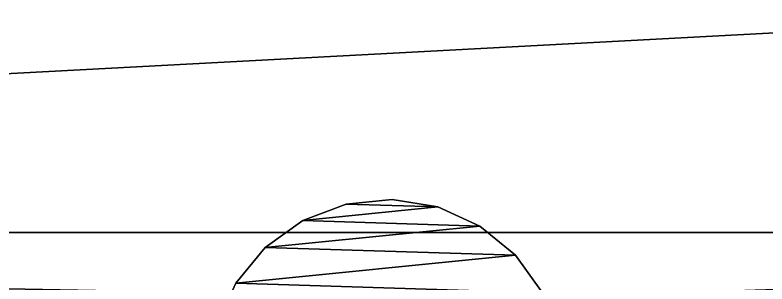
# Model space of a CAD drawing. Extents: x 0 to 36814, y -3929 to 172.
# Drawn here: x 36783.11 to 36790.96, y -3654.2 to -3651.38 of the extents above; entities that cross this region are included whole.
import ezdxf

# ---------------------------------------------------------------- set-up
doc = ezdxf.new("R2010")
doc.units = 0
doc.header["$LTSCALE"] = 25.4
doc.layers.get('0').update_dxf_attribs({"color": 13, "linetype": 'CONTINUOUS'})

# ---------------------------------------------------------------- blocks, each defined once
blk = doc.blocks.new('_____39')
at = {"color": 0}
for p, q in [((2, 5, 12.7913), (-1, 5, 12.7913)), ((-1, 5, 12.7913), (-1, 4, 12.7913)), ((-1, 5, 1.7913), (1, 5, 1.7913)), ((-1, 5, 1.7913), (-1, 5, 12.7913)), ((2, 5, 12.7913), (-1, 5, 12.7913)), ((-1, 4, 1.7913), (-1, 5, 1.7913)), ((-1, 5, 1.7913), (-1, 5, 12.7913)), ((-1, 5, 12.7913), (-1, 4, 12.7913)), ((-1, 5, 1.7913), (1, 5, 1.7913)), ((-1, 4, 1.7913), (-1, 5, 1.7913)), ((1, 5, 1.7913), (2, 5, 1.7913)), ((1, 5, 1.7913), (2, 5, 1.7913)), ((1, 4, 1.7913), (1, 5, 1.7913)), ((1, 4, 1.7913), (1, 5, 1.7913)), ((1, 5, 1.7913), (1.0781, 5, 1.3146)), ((1, 5, 1.7913), (2, 5, 1.7913)), ((1, 4, 1.7913), (1, 5, 1.7913)), ((1, 5, 1.7913), (1.0781, 5, 1.3146)), ((1.0781, 5, 1.3146), (1.277, 5, 0.8743)), ((1.0781, 0, 1.3146), (1.0781, 5, 1.3146)), ((1.0781, 5, 1.3146), (1.277, 5, 0.8743)), ((1.0781, 0, 1.3146), (1.0781, 5, 1.3146)), ((1.5831, 5, 0.5005), (1.277, 5, 0.8743)), ((1.277, 0, 0.8743), (1.277, 5, 0.8743)), ((1.277, 0, 0.8743), (1.277, 5, 0.8743)), ((1.5831, 5, 0.5005), (1.277, 5, 0.8743)), ((1.5831, 5, 0.5005), (1.9754, 5, 0.2186)), ((1.5831, 0, 0.5005), (1.5831, 5, 0.5005)), ((1.5831, 5, 0.5005), (1.9754, 5, 0.2186)), ((1.5831, 0, 0.5005), (1.5831, 5, 0.5005)), ((1.9754, 5, 0.2186), (2.4274, 5, 0.0479)), ((1.9754, 0, 0.2186), (1.9754, 5, 0.2186)), ((1.9754, 0, 0.2186), (1.9754, 5, 0.2186)), ((1.9754, 5, 0.2186), (2.4274, 5, 0.0479)), ((2, 5, 12.7913), (2, 4, 12.7913)), ((2, 5, 1.7913), (2, 5, 12.7913)), ((2, 5, 1.7913), (2, 5, 12.7913)), ((2, 5, 1.7913), (2, 2, 1.7913)), ((2, 5, 12.7913), (2, 4, 12.7913)), ((2, 5, 1.7913), (2, 2, 1.7913)), ((2, 5, 1.7913), (3.6995, 5, 1.7913)), ((2, 5, 1.7913), (3.6995, 5, 1.7913)), ((2, 5, 1.7913), (2, 2, 1.7913)), ((2.4274, 5, 0.0479), (2.9081, 5)), ((2.4274, 0, 0.0479), (2.4274, 5, 0.0479)), ((2.4274, 5, 0.0479), (2.9081, 5)), ((2.4274, 0, 0.0479), (2.4274, 5, 0.0479)), ((2.9081, 5), (3.3849, 5, 0.0781)), ((2.9081, 0), (2.9081, 5)), ((2.9081, 0), (2.9081, 5)), ((2.9081, 5), (3.3849, 5, 0.0781)), ((3.3849, 5, 0.0781), (3.8252, 5, 0.277)), ((3.3849, 0, 0.0781), (3.3849, 5, 0.0781)), ((3.3849, 5, 0.0781), (3.8252, 5, 0.277)), ((3.3849, 0, 0.0781), (3.3849, 5, 0.0781)), ((3.6995, 5, 1.7913), (4.6995, 5, 1.7913)), ((3.724, 5, 3.4808), (3.6995, 5, 11.7913)), ((3.6995, 5, 11.7913), (3.6995, 5, 12.7913)), ((6.6995, 5, 12.7913), (3.6995, 5, 12.7913)), ((3.6995, 5, 1.7913), (3.724, 5, 3.4808)), ((3.6995, 2, 1.7913), (3.6995, 5, 1.7913)), ((4.4225, 5, 2.8252), (3.6995, 5, 1.7913)), ((3.6995, 5, 1.7913), (4.6995, 5, 1.7913)), ((4.4225, 5, 2.8252), (3.6995, 5, 1.7913)), ((3.6995, 5, 1.7913), (3.724, 5, 3.4808)), ((3.724, 5, 3.4808), (3.6995, 5, 11.7913)), ((3.6995, 5, 11.7913), (3.6995, 4, 11.7913)), ((3.6995, 2, 1.7913), (3.6995, 5, 1.7913)), ((3.6995, 5, 12.7913), (3.6995, 4, 12.7913)), ((6.6995, 5, 12.7913), (3.6995, 5, 12.7913)), ((3.6995, 5, 11.7913), (3.6995, 4, 11.7913)), ((3.6995, 5, 11.7913), (3.6995, 5, 12.7913)), ((3.6995, 5, 12.7913), (3.6995, 4, 12.7913)), ((4.1164, 5, 3.199), (3.724, 5, 3.4808)), ((3.724, 4, 3.4808), (3.724, 5, 3.4808)), ((3.724, 4, 3.4808), (3.724, 5, 3.4808)), ((4.1164, 5, 3.199), (3.724, 5, 3.4808)), ((4.1164, 5, 3.199), (3.724, 5, 3.4808)), ((3.724, 4, 3.4808), (3.724, 5, 3.4808)), ((3.8252, 5, 0.277), (4.199, 5, 0.5831)), ((3.8252, 0, 0.277), (3.8252, 5, 0.277)), ((3.8252, 5, 0.277), (4.199, 5, 0.5831)), ((3.8252, 0, 0.277), (3.8252, 5, 0.277)), ((4.4225, 5, 2.8252), (4.1164, 5, 3.199)), ((4.1164, 4, 3.199), (4.1164, 5, 3.199)), ((4.1164, 4, 3.199), (4.1164, 5, 3.199)), ((4.4225, 5, 2.8252), (4.1164, 5, 3.199)), ((4.4225, 5, 2.8252), (4.1164, 5, 3.199)), ((4.199, 5, 0.5831), (4.4808, 5, 0.9754)), ((4.199, 0, 0.5831), (4.199, 5, 0.5831)), ((4.199, 0, 0.5831), (4.199, 5, 0.5831)), ((4.199, 5, 0.5831), (4.4808, 5, 0.9754)), ((4.6213, 5, 2.3849), (4.4225, 5, 2.8252)), ((4.4225, 4, 2.8252), (4.4225, 5, 2.8252)), ((4.4225, 4, 2.8252), (4.4225, 5, 2.8252)), ((4.6213, 5, 2.3849), (4.4225, 5, 2.8252)), ((4.6213, 5, 2.3849), (4.4225, 5, 2.8252)), ((4.4808, 5, 0.9754), (4.6515, 5, 1.4274)), ((4.4808, 0, 0.9754), (4.4808, 5, 0.9754)), ((4.4808, 5, 0.9754), (4.6515, 5, 1.4274)), ((4.4808, 0, 0.9754), (4.4808, 5, 0.9754)), ((4.6995, 5, 1.9081), (4.6213, 5, 2.3849)), ((4.6213, 4, 2.3849), (4.6213, 5, 2.3849)), ((4.6995, 5, 1.9081), (4.6213, 5, 2.3849)), ((4.6213, 4, 2.3849), (4.6213, 5, 2.3849)), ((4.6995, 5, 1.9081), (4.6213, 5, 2.3849)), ((4.6515, 3, 1.4274), (4.6515, 5, 1.4274)), ((4.6515, 5, 1.4274), (4.6995, 5, 1.7913)), ((4.6515, 5, 1.4274), (4.6995, 5, 1.7913)), ((4.6515, 3, 1.4274), (4.6515, 5, 1.4274)), ((4.6995, 4, 1.7913), (4.6995, 5, 1.7913)), ((4.6995, 5, 1.7913), (6.6995, 5, 1.7913)), ((4.6995, 4, 1.7913), (4.6995, 5, 1.7913)), ((4.6995, 5, 1.7913), (6.6995, 5, 1.7913)), ((4.6995, 5, 1.7913), (4.6995, 5, 1.9081)), ((4.6995, 4, 1.9081), (4.6995, 5, 1.9081)), ((4.6995, 4, 1.9081), (4.6995, 5, 1.9081)), ((4.6995, 4, 1.7913), (4.6995, 5, 1.7913)), ((4.6995, 5, 1.7913), (4.6995, 5, 1.9081)), ((4.6995, 5, 1.7913), (4.6995, 5, 1.9081)), ((6.6995, 5, 1.7913), (6.6995, 4, 1.7913)), ((6.6995, 5, 1.7913), (6.6995, 4, 1.7913)), ((6.6995, 5, 12.7913), (6.6995, 4, 12.7913)), ((6.6995, 5, 1.7913), (6.6995, 5, 12.7913)), ((6.6995, 5, 1.7913), (6.6995, 5, 12.7913)), ((6.6995, 5, 12.7913), (6.6995, 4, 12.7913)), ((2, 4, 12.7913), (-1, 4, 12.7913)), ((-1, 4, 1.7913), (-1, 4, 12.7913)), ((1, 4, 1.7913), (-1, 4, 1.7913)), ((1, 4, 1.7913), (-1, 4, 1.7913)), ((-1, 4, 1.7913), (-1, 4, 12.7913)), ((2, 4, 12.7913), (-1, 4, 12.7913)), ((1, 2, 1.7913), (1, 4, 1.7913)), ((1.0479, 4, 2.2721), (1, 4, 1.7913)), ((1, 2, 1.7913), (1, 4, 1.7913)), ((1.0479, 4, 2.2721), (1, 4, 1.7913)), ((1, 2, 1.7913), (1, 4, 1.7913)), ((1.2186, 4, 2.724), (1.0479, 4, 2.2721)), ((1.0479, 2, 2.2721), (1.0479, 4, 2.2721)), ((1.2186, 4, 2.724), (1.0479, 4, 2.2721)), ((1.0479, 2, 2.2721), (1.0479, 4, 2.2721)), ((1.5005, 4, 3.1164), (1.2186, 4, 2.724)), ((1.2186, 2, 2.724), (1.2186, 4, 2.724)), ((1.5005, 4, 3.1164), (1.2186, 4, 2.724)), ((1.2186, 2, 2.724), (1.2186, 4, 2.724)), ((1.8743, 4, 3.4225), (1.5005, 4, 3.1164)), ((1.5005, 2, 3.1164), (1.5005, 4, 3.1164)), ((1.8743, 4, 3.4225), (1.5005, 4, 3.1164)), ((1.5005, 2, 3.1164), (1.5005, 4, 3.1164)), ((2, 4, 3.4792), (1.8743, 4, 3.4225)), ((1.8743, 2, 3.4225), (1.8743, 4, 3.4225)), ((2, 4, 3.4792), (1.8743, 4, 3.4225)), ((1.8743, 2, 3.4225), (1.8743, 4, 3.4225)), ((2, 2, 3.4792), (2, 4, 3.4792)), ((2, 4, 3.4792), (2, 4, 12.7913)), ((2, 4, 3.4792), (2, 4, 12.7913)), ((2, 2, 3.4792), (2, 4, 3.4792)), ((3.6995, 4, 11.7913), (3.724, 4, 3.4808)), ((3.6995, 4, 11.7913), (3.6995, 4, 12.7913)), ((6.6995, 4, 12.7913), (3.6995, 4, 12.7913)), ((3.6995, 4, 11.7913), (3.724, 4, 3.4808)), ((6.6995, 4, 12.7913), (3.6995, 4, 12.7913)), ((3.6995, 4, 11.7913), (3.6995, 4, 12.7913)), ((4.1164, 4, 3.199), (3.724, 4, 3.4808)), ((3.724, 2, 3.4808), (3.724, 4, 3.4808)), ((3.724, 2, 3.4808), (3.724, 4, 3.4808)), ((4.1164, 4, 3.199), (3.724, 4, 3.4808)), ((4.1164, 4, 3.199), (3.724, 4, 3.4808)), ((4.4225, 4, 2.8252), (4.1164, 4, 3.199)), ((4.1164, 2, 3.199), (4.1164, 4, 3.199)), ((4.1164, 2, 3.199), (4.1164, 4, 3.199)), ((4.4225, 4, 2.8252), (4.1164, 4, 3.199)), ((4.4225, 4, 2.8252), (4.1164, 4, 3.199)), ((4.4225, 2, 2.8252), (4.4225, 4, 2.8252)), ((4.6213, 4, 2.3849), (4.4225, 4, 2.8252)), ((4.6213, 4, 2.3849), (4.4225, 4, 2.8252)), ((4.4225, 2, 2.8252), (4.4225, 4, 2.8252)), ((4.6213, 4, 2.3849), (4.4225, 4, 2.8252)), ((4.6995, 4, 1.9081), (4.6213, 4, 2.3849)), ((4.6213, 2, 2.3849), (4.6213, 4, 2.3849)), ((4.6995, 4, 1.9081), (4.6213, 4, 2.3849)), ((4.6213, 2, 2.3849), (4.6213, 4, 2.3849)), ((4.6995, 4, 1.9081), (4.6213, 4, 2.3849)), ((4.6995, 4, 1.7913), (6.6995, 4, 1.7913)), ((4.6995, 3, 1.7913), (4.6995, 4, 1.7913)), ((4.6995, 2, 1.9081), (4.6995, 4, 1.9081)), ((4.6995, 3, 1.7913), (4.6995, 4, 1.7913)), ((4.6995, 4, 1.7913), (4.6995, 4, 1.9081)), ((4.6995, 2, 1.9081), (4.6995, 4, 1.9081)), ((4.6995, 4, 1.7913), (6.6995, 4, 1.7913)), ((4.6995, 4, 1.7913), (4.6995, 4, 1.9081)), ((4.6995, 4, 1.7913), (4.6995, 4, 1.9081)), ((6.6995, 4, 1.7913), (6.6995, 4, 12.7913)), ((6.6995, 4, 1.7913), (6.6995, 4, 12.7913)), ((4.6515, 3, 1.4274), (4.6995, 3, 1.7913)), ((4.6515, 0, 1.4274), (4.6515, 3, 1.4274)), ((4.6515, 3, 1.4274), (4.6995, 3, 1.7913)), ((4.6515, 0, 1.4274), (4.6515, 3, 1.4274)), ((4.6995, 2, 1.7913), (4.6995, 3, 1.7913)), ((4.6995, 2, 1.7913), (4.6995, 3, 1.7913)), ((1, 2, 1.7913), (2, 2, 1.7913)), ((1.0479, 2, 2.2721), (1, 2, 1.7913)), ((1, 2, 1.7913), (2, 2, 1.7913)), ((1.0479, 2, 2.2721), (1, 2, 1.7913)), ((1.0479, 2, 2.2721), (1, 2, 1.7913)), ((1, 0, 1.7913), (1, 2, 1.7913)), ((1, 0, 1.7913), (1, 2, 1.7913)), ((1.2186, 2, 2.724), (1.0479, 2, 2.2721)), ((1.2186, 2, 2.724), (1.0479, 2, 2.2721)), ((1.0479, 0, 2.2721), (1.0479, 2, 2.2721)), ((1.2186, 2, 2.724), (1.0479, 2, 2.2721)), ((1.0479, 0, 2.2721), (1.0479, 2, 2.2721)), ((1.5005, 2, 3.1164), (1.2186, 2, 2.724)), ((1.5005, 2, 3.1164), (1.2186, 2, 2.724)), ((1.5005, 2, 3.1164), (1.2186, 2, 2.724)), ((1.2186, 0, 2.724), (1.2186, 2, 2.724)), ((1.2186, 0, 2.724), (1.2186, 2, 2.724)), ((1.8743, 2, 3.4225), (1.5005, 2, 3.1164)), ((1.8743, 2, 3.4225), (1.5005, 2, 3.1164)), ((1.5005, 0, 3.1164), (1.5005, 2, 3.1164)), ((1.8743, 2, 3.4225), (1.5005, 2, 3.1164)), ((1.5005, 0, 3.1164), (1.5005, 2, 3.1164)), ((2, 2, 3.4792), (1.8743, 2, 3.4225)), ((2, 2, 3.4792), (1.8743, 2, 3.4225)), ((2, 2, 3.4792), (1.8743, 2, 3.4225)), ((1.8743, 0, 3.4225), (1.8743, 2, 3.4225)), ((1.8743, 0, 3.4225), (1.8743, 2, 3.4225)), ((2, 2, 1.7913), (3.6995, 2, 1.7913)), ((2, 2, 1.7913), (2, 2, 3.4792)), ((2.3146, 2, 3.6213), (2, 2, 3.4792)), ((2, 2, 1.7913), (2, 2, 3.4792)), ((2, 2, 1.7913), (2, 2, 3.4792)), ((2.3146, 2, 3.6213), (2, 2, 3.4792)), ((2, 2, 1.7913), (3.6995, 2, 1.7913)), ((2.7913, 2, 3.6995), (2.3146, 2, 3.6213)), ((2.7913, 2, 3.6995), (2.3146, 2, 3.6213)), ((2.3146, 0, 3.6213), (2.3146, 2, 3.6213)), ((2.3146, 0, 3.6213), (2.3146, 2, 3.6213)), ((3.2721, 2, 3.6515), (2.7913, 2, 3.6995)), ((3.2721, 2, 3.6515), (2.7913, 2, 3.6995)), ((2.7913, 0, 3.6995), (2.7913, 2, 3.6995)), ((2.7913, 0, 3.6995), (2.7913, 2, 3.6995)), ((3.6995, 2, 3.4901), (3.2721, 2, 3.6515)), ((3.2721, 0, 3.6515), (3.2721, 2, 3.6515)), ((3.6995, 2, 3.4901), (3.2721, 2, 3.6515)), ((3.2721, 0, 3.6515), (3.2721, 2, 3.6515)), ((3.724, 2, 3.4808), (3.6995, 2, 3.4901)), ((3.724, 2, 3.4808), (3.6995, 2, 1.7913)), ((3.724, 2, 3.4808), (3.6995, 2, 1.7913)), ((3.724, 2, 3.4808), (3.6995, 2, 3.4901)), ((4.1164, 2, 3.199), (3.724, 2, 3.4808)), ((3.724, 0, 3.4808), (3.724, 2, 3.4808)), ((4.1164, 2, 3.199), (3.724, 2, 3.4808)), ((3.724, 0, 3.4808), (3.724, 2, 3.4808)), ((4.4225, 2, 2.8252), (4.1164, 2, 3.199)), ((4.1164, 0, 3.199), (4.1164, 2, 3.199)), ((4.4225, 2, 2.8252), (4.1164, 2, 3.199)), ((4.1164, 0, 3.199), (4.1164, 2, 3.199)), ((4.6213, 2, 2.3849), (4.4225, 2, 2.8252)), ((4.6213, 2, 2.3849), (4.4225, 2, 2.8252)), ((4.4225, 0, 2.8252), (4.4225, 2, 2.8252)), ((4.4225, 0, 2.8252), (4.4225, 2, 2.8252)), ((4.6995, 2, 1.9081), (4.6213, 2, 2.3849)), ((4.6995, 2, 1.9081), (4.6213, 2, 2.3849)), ((4.6213, 0, 2.3849), (4.6213, 2, 2.3849)), ((4.6213, 0, 2.3849), (4.6213, 2, 2.3849)), ((4.6995, 2, 1.7913), (4.6995, 2, 1.9081)), ((4.6995, 0, 1.9081), (4.6995, 2, 1.9081)), ((4.6995, 2, 1.7913), (4.6995, 2, 1.9081)), ((4.6995, 0, 1.9081), (4.6995, 2, 1.9081)), ((1.0479, 0, 2.2721), (1, 0, 1.7913)), ((1, 0, 1.7913), (1.0781, 0, 1.3146)), ((1.0479, 0, 2.2721), (1, 0, 1.7913)), ((1, 0, 1.7913), (1.0781, 0, 1.3146)), ((1.2186, 0, 2.724), (1.0479, 0, 2.2721)), ((1.2186, 0, 2.724), (1.0479, 0, 2.2721)), ((1.0781, 0, 1.3146), (1.277, 0, 0.8743)), ((1.0781, 0, 1.3146), (1.277, 0, 0.8743)), ((1.5005, 0, 3.1164), (1.2186, 0, 2.724)), ((1.5005, 0, 3.1164), (1.2186, 0, 2.724)), ((1.5831, 0, 0.5005), (1.277, 0, 0.8743)), ((1.5831, 0, 0.5005), (1.277, 0, 0.8743)), ((1.8743, 0, 3.4225), (1.5005, 0, 3.1164)), ((1.8743, 0, 3.4225), (1.5005, 0, 3.1164)), ((1.5831, 0, 0.5005), (1.9754, 0, 0.2186)), ((1.5831, 0, 0.5005), (1.9754, 0, 0.2186)), ((2.3146, 0, 3.6213), (1.8743, 0, 3.4225)), ((2.3146, 0, 3.6213), (1.8743, 0, 3.4225)), ((1.9754, 0, 0.2186), (2.4274, 0, 0.0479)), ((1.9754, 0, 0.2186), (2.4274, 0, 0.0479)), ((2.7913, 0, 3.6995), (2.3146, 0, 3.6213)), ((2.7913, 0, 3.6995), (2.3146, 0, 3.6213)), ((2.4274, 0, 0.0479), (2.9081, 0)), ((2.4274, 0, 0.0479), (2.9081, 0)), ((3.2721, 0, 3.6515), (2.7913, 0, 3.6995)), ((3.2721, 0, 3.6515), (2.7913, 0, 3.6995)), ((2.9081, 0), (3.3849, 0, 0.0781)), ((2.9081, 0), (3.3849, 0, 0.0781)), ((3.724, 0, 3.4808), (3.2721, 0, 3.6515)), ((3.724, 0, 3.4808), (3.2721, 0, 3.6515)), ((4.1164, 0, 3.199), (3.724, 0, 3.4808)), ((4.1164, 0, 3.199), (3.724, 0, 3.4808)), ((4.4225, 0, 2.8252), (4.1164, 0, 3.199)), ((4.4225, 0, 2.8252), (4.1164, 0, 3.199)), ((4.199, 0, 0.5831), (4.4808, 0, 0.9754)), ((4.199, 0, 0.5831), (4.4808, 0, 0.9754)), ((4.6213, 0, 2.3849), (4.4225, 0, 2.8252)), ((4.6213, 0, 2.3849), (4.4225, 0, 2.8252)), ((4.4808, 0, 0.9754), (4.6515, 0, 1.4274)), ((4.4808, 0, 0.9754), (4.6515, 0, 1.4274)), ((4.6995, 0, 1.9081), (4.6213, 0, 2.3849)), ((4.6995, 0, 1.9081), (4.6213, 0, 2.3849)), ((4.6515, 0, 1.4274), (4.6995, 0, 1.9081)), ((4.6515, 0, 1.4274), (4.6995, 0, 1.9081)), ((3.3849, 0, 0.0781), (3.8252, 0, 0.277)), ((3.3849, 0, 0.0781), (3.8252, 0, 0.277)), ((3.8252, 0, 0.277), (4.199, 0, 0.5831)), ((3.8252, 0, 0.277), (4.199, 0, 0.5831))]:
    blk.add_line(p, q, dxfattribs=at)
mesh = blk.add_polyface(dxfattribs=at)
corners = [(2, 5, 12.7913), (-1, 4, 12.7913), (-1, 5, 12.7913), (2, 4, 12.7913)]
mesh.append_faces([[corners[k] for k in face] for face in [(0, 1, 2), (1, 0, 3)]], dxfattribs={"vtx0": -1, "color": 0})
mesh = blk.add_polyface(dxfattribs=at)
corners = [(-1, 5, 12.7913), (1, 5, 1.7913), (-1, 5, 1.7913), (2, 5, 1.7913), (2, 5, 12.7913)]
mesh.append_faces([[corners[k] for k in face] for face in [(0, 1, 2), (3, 0, 4)]], dxfattribs={"vtx0": -1, "color": 0})
mesh.append_faces([[corners[k] for k in face] for face in [(1, 0, 3)]], dxfattribs={"vtx0": -1, "vtx1": -1, "color": 0})
mesh = blk.add_polyface(dxfattribs=at)
corners = [(-1, 4, 1.7913), (-1, 5, 12.7913), (-1, 4, 12.7913), (-1, 5, 1.7913)]
mesh.append_faces([[corners[k] for k in face] for face in [(0, 1, 2), (1, 0, 3)]], dxfattribs={"vtx0": -1, "color": 0})
mesh = blk.add_polyface(dxfattribs=at)
corners = [(1, 4, 1.7913), (-1, 5, 1.7913), (-1, 4, 1.7913), (1, 5, 1.7913)]
mesh.append_faces([[corners[k] for k in face] for face in [(0, 1, 2), (1, 0, 3)]], dxfattribs={"vtx0": -1, "color": 0})
mesh = blk.add_polyface(dxfattribs=at)
corners = [(2, 2, 1.7913), (1, 4, 1.7913), (1, 2, 1.7913), (1, 5, 1.7913), (2, 5, 1.7913)]
mesh.append_faces([[corners[k] for k in face] for face in [(0, 1, 2), (3, 0, 4)]], dxfattribs={"vtx0": -1, "color": 0})
mesh.append_faces([[corners[k] for k in face] for face in [(1, 0, 3)]], dxfattribs={"vtx0": -1, "vtx1": -1, "color": 0})
mesh = blk.add_polyface(dxfattribs=at)
corners = [(2.4274, 5, 0.0479), (3.3849, 5, 0.0781), (2.9081, 5), (1.9754, 5, 0.2186), (3.8252, 5, 0.277), (1.5831, 5, 0.5005), (4.199, 5, 0.5831), (1.277, 5, 0.8743), (4.4808, 5, 0.9754), (1.0781, 5, 1.3146), (4.6515, 5, 1.4274), (1, 5, 1.7913), (4.6995, 5, 1.7913), (2, 5, 1.7913), (3.6995, 5, 1.7913)]
mesh.append_faces([[corners[k] for k in face] for face in [(0, 1, 2), (12, 13, 14)]], dxfattribs={"vtx0": -1, "color": 0})
mesh.append_faces([[corners[k] for k in face] for face in [(1, 3, 4), (4, 5, 6), (6, 7, 8), (8, 9, 10), (10, 11, 12)]], dxfattribs={"vtx0": -1, "vtx1": -1, "color": 0})
mesh.append_faces([[corners[k] for k in face] for face in [(1, 0, 3), (4, 3, 5), (6, 5, 7), (8, 7, 9), (10, 9, 11), (12, 11, 13)]], dxfattribs={"vtx0": -1, "vtx2": -1, "color": 0})
mesh = blk.add_polyface(dxfattribs=at)
corners = [(1, 2, 1.7913), (1.0781, 0, 1.3146), (1, 0, 1.7913), (1.0781, 5, 1.3146), (1, 4, 1.7913), (1, 5, 1.7913)]
mesh.append_faces([[corners[k] for k in face] for face in [(0, 1, 2), (3, 4, 5)]], dxfattribs={"vtx0": -1, "color": 0})
mesh.append_faces([[corners[k] for k in face] for face in [(1, 0, 3)]], dxfattribs={"vtx0": -1, "vtx1": -1, "color": 0})
mesh.append_faces([[corners[k] for k in face] for face in [(3, 0, 4)]], dxfattribs={"vtx0": -1, "vtx2": -1, "color": 0})
mesh = blk.add_polyface(dxfattribs=at)
corners = [(1.0781, 5, 1.3146), (1.277, 0, 0.8743), (1.0781, 0, 1.3146), (1.277, 5, 0.8743)]
mesh.append_faces([[corners[k] for k in face] for face in [(0, 1, 2), (1, 0, 3)]], dxfattribs={"vtx0": -1, "color": 0})
mesh = blk.add_polyface(dxfattribs=at)
corners = [(1.277, 5, 0.8743), (1.5831, 0, 0.5005), (1.277, 0, 0.8743), (1.5831, 5, 0.5005)]
mesh.append_faces([[corners[k] for k in face] for face in [(0, 1, 2), (1, 0, 3)]], dxfattribs={"vtx0": -1, "color": 0})
mesh = blk.add_polyface(dxfattribs=at)
corners = [(1.9754, 5, 0.2186), (1.5831, 0, 0.5005), (1.5831, 5, 0.5005), (1.9754, 0, 0.2186)]
mesh.append_faces([[corners[k] for k in face] for face in [(0, 1, 2), (1, 0, 3)]], dxfattribs={"vtx0": -1, "color": 0})
mesh = blk.add_polyface(dxfattribs=at)
corners = [(2.4274, 5, 0.0479), (1.9754, 0, 0.2186), (1.9754, 5, 0.2186), (2.4274, 0, 0.0479)]
mesh.append_faces([[corners[k] for k in face] for face in [(0, 1, 2), (1, 0, 3)]], dxfattribs={"vtx0": -1, "color": 0})
mesh = blk.add_polyface(dxfattribs=at)
corners = [(2, 5, 12.7913), (2, 4, 3.4792), (2, 4, 12.7913), (2, 2, 1.7913), (2, 2, 3.4792), (2, 5, 1.7913)]
mesh.append_faces([[corners[k] for k in face] for face in [(0, 1, 2), (1, 3, 4)]], dxfattribs={"vtx0": -1, "color": 0})
mesh.append_faces([[corners[k] for k in face] for face in [(3, 1, 5), (5, 1, 0)]], dxfattribs={"vtx0": -1, "vtx1": -1, "color": 0})
mesh = blk.add_polyface(dxfattribs=at)
corners = [(3.6995, 2, 1.7913), (2, 5, 1.7913), (2, 2, 1.7913), (3.6995, 5, 1.7913)]
mesh.append_faces([[corners[k] for k in face] for face in [(0, 1, 2), (1, 0, 3)]], dxfattribs={"vtx0": -1, "color": 0})
mesh = blk.add_polyface(dxfattribs=at)
corners = [(2.9081, 5), (2.4274, 0, 0.0479), (2.4274, 5, 0.0479), (2.9081, 0)]
mesh.append_faces([[corners[k] for k in face] for face in [(0, 1, 2), (1, 0, 3)]], dxfattribs={"vtx0": -1, "color": 0})
mesh = blk.add_polyface(dxfattribs=at)
corners = [(3.3849, 5, 0.0781), (2.9081, 0), (2.9081, 5), (3.3849, 0, 0.0781)]
mesh.append_faces([[corners[k] for k in face] for face in [(0, 1, 2), (1, 0, 3)]], dxfattribs={"vtx0": -1, "color": 0})
mesh = blk.add_polyface(dxfattribs=at)
corners = [(3.8252, 5, 0.277), (3.3849, 0, 0.0781), (3.3849, 5, 0.0781), (3.8252, 0, 0.277)]
mesh.append_faces([[corners[k] for k in face] for face in [(0, 1, 2), (1, 0, 3)]], dxfattribs={"vtx0": -1, "color": 0})
mesh = blk.add_polyface(dxfattribs=at)
corners = [(4.6995, 5, 1.9081), (6.6995, 5, 1.7913), (4.6995, 5, 1.7913), (6.6995, 5, 12.7913), (4.6213, 5, 2.3849), (4.4225, 5, 2.8252), (4.1164, 5, 3.199), (3.724, 5, 3.4808), (3.6995, 5, 11.7913), (3.6995, 5, 12.7913)]
mesh.append_faces([[corners[k] for k in face] for face in [(0, 1, 2), (3, 8, 9)]], dxfattribs={"vtx0": -1, "color": 0})
mesh.append_faces([[corners[k] for k in face] for face in [(1, 0, 3)]], dxfattribs={"vtx0": -1, "vtx1": -1, "color": 0})
mesh.append_faces([[corners[k] for k in face] for face in [(3, 0, 4), (3, 4, 5), (3, 5, 6), (3, 6, 7), (3, 7, 8)]], dxfattribs={"vtx0": -1, "vtx2": -1, "color": 0})
mesh = blk.add_polyface(dxfattribs=at)
corners = [(3.724, 4, 3.4808), (3.6995, 2, 1.7913), (3.724, 2, 3.4808), (3.6995, 5, 1.7913), (3.724, 5, 3.4808)]
mesh.append_faces([[corners[k] for k in face] for face in [(0, 1, 2), (3, 0, 4)]], dxfattribs={"vtx0": -1, "color": 0})
mesh.append_faces([[corners[k] for k in face] for face in [(1, 0, 3)]], dxfattribs={"vtx0": -1, "vtx1": -1, "color": 0})
mesh = blk.add_polyface(dxfattribs=at)
corners = [(4.4225, 5, 2.8252), (4.6995, 5, 1.7913), (3.6995, 5, 1.7913), (4.6995, 5, 1.9081), (4.6213, 5, 2.3849)]
mesh.append_faces([[corners[k] for k in face] for face in [(0, 1, 2), (3, 0, 4)]], dxfattribs={"vtx0": -1, "color": 0})
mesh.append_faces([[corners[k] for k in face] for face in [(1, 0, 3)]], dxfattribs={"vtx0": -1, "vtx1": -1, "color": 0})
mesh = blk.add_polyface(dxfattribs=at)
corners = [(3.724, 5, 3.4808), (4.4225, 5, 2.8252), (3.6995, 5, 1.7913), (4.1164, 5, 3.199)]
mesh.append_faces([[corners[k] for k in face] for face in [(0, 1, 2), (1, 0, 3)]], dxfattribs={"vtx0": -1, "color": 0})
mesh = blk.add_polyface(dxfattribs=at)
corners = [(3.6995, 5, 11.7913), (3.724, 4, 3.4808), (3.6995, 4, 11.7913), (3.724, 5, 3.4808)]
mesh.append_faces([[corners[k] for k in face] for face in [(0, 1, 2), (1, 0, 3)]], dxfattribs={"vtx0": -1, "color": 0})
mesh = blk.add_polyface(dxfattribs=at)
corners = [(6.6995, 5, 12.7913), (3.6995, 4, 12.7913), (3.6995, 5, 12.7913), (6.6995, 4, 12.7913)]
mesh.append_faces([[corners[k] for k in face] for face in [(0, 1, 2), (1, 0, 3)]], dxfattribs={"vtx0": -1, "color": 0})
mesh = blk.add_polyface(dxfattribs=at)
corners = [(3.6995, 4, 11.7913), (3.6995, 5, 12.7913), (3.6995, 4, 12.7913), (3.6995, 5, 11.7913)]
mesh.append_faces([[corners[k] for k in face] for face in [(0, 1, 2), (1, 0, 3)]], dxfattribs={"vtx0": -1, "color": 0})
mesh = blk.add_polyface(dxfattribs=at)
corners = [(4.1164, 4, 3.199), (3.724, 5, 3.4808), (3.724, 4, 3.4808), (4.1164, 5, 3.199)]
mesh.append_faces([[corners[k] for k in face] for face in [(0, 1, 2), (1, 0, 3)]], dxfattribs={"vtx0": -1, "color": 0})
mesh = blk.add_polyface(dxfattribs=at)
corners = [(4.199, 5, 0.5831), (3.8252, 0, 0.277), (3.8252, 5, 0.277), (4.199, 0, 0.5831)]
mesh.append_faces([[corners[k] for k in face] for face in [(0, 1, 2), (1, 0, 3)]], dxfattribs={"vtx0": -1, "color": 0})
mesh = blk.add_polyface(dxfattribs=at)
corners = [(4.4225, 4, 2.8252), (4.1164, 5, 3.199), (4.1164, 4, 3.199), (4.4225, 5, 2.8252)]
mesh.append_faces([[corners[k] for k in face] for face in [(0, 1, 2), (1, 0, 3)]], dxfattribs={"vtx0": -1, "color": 0})
mesh = blk.add_polyface(dxfattribs=at)
corners = [(4.199, 5, 0.5831), (4.4808, 0, 0.9754), (4.199, 0, 0.5831), (4.4808, 5, 0.9754)]
mesh.append_faces([[corners[k] for k in face] for face in [(0, 1, 2), (1, 0, 3)]], dxfattribs={"vtx0": -1, "color": 0})
mesh = blk.add_polyface(dxfattribs=at)
corners = [(4.6213, 5, 2.3849), (4.4225, 4, 2.8252), (4.6213, 4, 2.3849), (4.4225, 5, 2.8252)]
mesh.append_faces([[corners[k] for k in face] for face in [(0, 1, 2), (1, 0, 3)]], dxfattribs={"vtx0": -1, "color": 0})
mesh = blk.add_polyface(dxfattribs=at)
corners = [(4.4808, 5, 0.9754), (4.6515, 0, 1.4274), (4.4808, 0, 0.9754), (4.6515, 3, 1.4274), (4.6515, 5, 1.4274)]
mesh.append_faces([[corners[k] for k in face] for face in [(0, 1, 2), (3, 0, 4)]], dxfattribs={"vtx0": -1, "color": 0})
mesh.append_faces([[corners[k] for k in face] for face in [(1, 0, 3)]], dxfattribs={"vtx0": -1, "vtx1": -1, "color": 0})
mesh = blk.add_polyface(dxfattribs=at)
corners = [(4.6995, 4, 1.9081), (4.6213, 5, 2.3849), (4.6213, 4, 2.3849), (4.6995, 5, 1.9081)]
mesh.append_faces([[corners[k] for k in face] for face in [(0, 1, 2), (1, 0, 3)]], dxfattribs={"vtx0": -1, "color": 0})
mesh = blk.add_polyface(dxfattribs=at)
corners = [(4.6515, 3, 1.4274), (4.6995, 4, 1.7913), (4.6995, 3, 1.7913), (4.6515, 5, 1.4274), (4.6995, 5, 1.7913)]
mesh.append_faces([[corners[k] for k in face] for face in [(0, 1, 2), (1, 3, 4)]], dxfattribs={"vtx0": -1, "color": 0})
mesh.append_faces([[corners[k] for k in face] for face in [(1, 0, 3)]], dxfattribs={"vtx0": -1, "vtx2": -1, "color": 0})
mesh = blk.add_polyface(dxfattribs=at)
corners = [(6.6995, 4, 1.7913), (4.6995, 5, 1.7913), (4.6995, 4, 1.7913), (6.6995, 5, 1.7913)]
mesh.append_faces([[corners[k] for k in face] for face in [(0, 1, 2), (1, 0, 3)]], dxfattribs={"vtx0": -1, "color": 0})
mesh = blk.add_polyface(dxfattribs=at)
corners = [(4.6995, 5, 1.7913), (4.6995, 4, 1.9081), (4.6995, 4, 1.7913), (4.6995, 5, 1.9081)]
mesh.append_faces([[corners[k] for k in face] for face in [(0, 1, 2), (1, 0, 3)]], dxfattribs={"vtx0": -1, "color": 0})
mesh = blk.add_polyface(dxfattribs=at)
corners = [(6.6995, 5, 12.7913), (6.6995, 4, 1.7913), (6.6995, 4, 12.7913), (6.6995, 5, 1.7913)]
mesh.append_faces([[corners[k] for k in face] for face in [(0, 1, 2), (1, 0, 3)]], dxfattribs={"vtx0": -1, "color": 0})
mesh = blk.add_polyface(dxfattribs=at)
corners = [(-1, 4, 12.7913), (1, 4, 1.7913), (-1, 4, 1.7913), (1.0479, 4, 2.2721), (1.2186, 4, 2.724), (1.5005, 4, 3.1164), (1.8743, 4, 3.4225), (2, 4, 3.4792), (2, 4, 12.7913)]
mesh.append_faces([[corners[k] for k in face] for face in [(0, 1, 2), (7, 0, 8)]], dxfattribs={"vtx0": -1, "color": 0})
mesh.append_faces([[corners[k] for k in face] for face in [(1, 0, 3), (3, 0, 4), (4, 0, 5), (5, 0, 6), (6, 0, 7)]], dxfattribs={"vtx0": -1, "vtx1": -1, "color": 0})
mesh = blk.add_polyface(dxfattribs=at)
corners = [(1, 4, 1.7913), (1.0479, 2, 2.2721), (1, 2, 1.7913), (1.0479, 4, 2.2721)]
mesh.append_faces([[corners[k] for k in face] for face in [(0, 1, 2), (1, 0, 3)]], dxfattribs={"vtx0": -1, "color": 0})
mesh = blk.add_polyface(dxfattribs=at)
corners = [(1.0479, 4, 2.2721), (1.2186, 2, 2.724), (1.0479, 2, 2.2721), (1.2186, 4, 2.724)]
mesh.append_faces([[corners[k] for k in face] for face in [(0, 1, 2), (1, 0, 3)]], dxfattribs={"vtx0": -1, "color": 0})
mesh = blk.add_polyface(dxfattribs=at)
corners = [(1.2186, 4, 2.724), (1.5005, 2, 3.1164), (1.2186, 2, 2.724), (1.5005, 4, 3.1164)]
mesh.append_faces([[corners[k] for k in face] for face in [(0, 1, 2), (1, 0, 3)]], dxfattribs={"vtx0": -1, "color": 0})
mesh = blk.add_polyface(dxfattribs=at)
corners = [(1.8743, 4, 3.4225), (1.5005, 2, 3.1164), (1.5005, 4, 3.1164), (1.8743, 2, 3.4225)]
mesh.append_faces([[corners[k] for k in face] for face in [(0, 1, 2), (1, 0, 3)]], dxfattribs={"vtx0": -1, "color": 0})
mesh = blk.add_polyface(dxfattribs=at)
corners = [(2, 4, 3.4792), (1.8743, 2, 3.4225), (1.8743, 4, 3.4225), (2, 2, 3.4792)]
mesh.append_faces([[corners[k] for k in face] for face in [(0, 1, 2), (1, 0, 3)]], dxfattribs={"vtx0": -1, "color": 0})
mesh = blk.add_polyface(dxfattribs=at)
corners = [(4.6995, 4, 1.9081), (6.6995, 4, 1.7913), (4.6995, 4, 1.7913), (6.6995, 4, 12.7913), (4.6213, 4, 2.3849), (4.4225, 4, 2.8252), (4.1164, 4, 3.199), (3.724, 4, 3.4808), (3.6995, 4, 11.7913), (3.6995, 4, 12.7913)]
mesh.append_faces([[corners[k] for k in face] for face in [(0, 1, 2), (3, 8, 9)]], dxfattribs={"vtx0": -1, "color": 0})
mesh.append_faces([[corners[k] for k in face] for face in [(1, 0, 3)]], dxfattribs={"vtx0": -1, "vtx1": -1, "color": 0})
mesh.append_faces([[corners[k] for k in face] for face in [(3, 0, 4), (3, 4, 5), (3, 5, 6), (3, 6, 7), (3, 7, 8)]], dxfattribs={"vtx0": -1, "vtx2": -1, "color": 0})
mesh = blk.add_polyface(dxfattribs=at)
corners = [(4.1164, 2, 3.199), (3.724, 4, 3.4808), (3.724, 2, 3.4808), (4.1164, 4, 3.199)]
mesh.append_faces([[corners[k] for k in face] for face in [(0, 1, 2), (1, 0, 3)]], dxfattribs={"vtx0": -1, "color": 0})
mesh = blk.add_polyface(dxfattribs=at)
corners = [(4.4225, 2, 2.8252), (4.1164, 4, 3.199), (4.1164, 2, 3.199), (4.4225, 4, 2.8252)]
mesh.append_faces([[corners[k] for k in face] for face in [(0, 1, 2), (1, 0, 3)]], dxfattribs={"vtx0": -1, "color": 0})
mesh = blk.add_polyface(dxfattribs=at)
corners = [(4.6213, 4, 2.3849), (4.4225, 2, 2.8252), (4.6213, 2, 2.3849), (4.4225, 4, 2.8252)]
mesh.append_faces([[corners[k] for k in face] for face in [(0, 1, 2), (1, 0, 3)]], dxfattribs={"vtx0": -1, "color": 0})
mesh = blk.add_polyface(dxfattribs=at)
corners = [(4.6995, 2, 1.9081), (4.6213, 4, 2.3849), (4.6213, 2, 2.3849), (4.6995, 4, 1.9081)]
mesh.append_faces([[corners[k] for k in face] for face in [(0, 1, 2), (1, 0, 3)]], dxfattribs={"vtx0": -1, "color": 0})
mesh = blk.add_polyface(dxfattribs=at)
corners = [(4.6995, 3, 1.7913), (4.6995, 2, 1.9081), (4.6995, 2, 1.7913), (4.6995, 4, 1.9081), (4.6995, 4, 1.7913)]
mesh.append_faces([[corners[k] for k in face] for face in [(0, 1, 2), (3, 0, 4)]], dxfattribs={"vtx0": -1, "color": 0})
mesh.append_faces([[corners[k] for k in face] for face in [(1, 0, 3)]], dxfattribs={"vtx0": -1, "vtx1": -1, "color": 0})
mesh = blk.add_polyface(dxfattribs=at)
corners = [(4.6515, 3, 1.4274), (4.6995, 0, 1.9081), (4.6515, 0, 1.4274), (4.6995, 2, 1.7913), (4.6995, 3, 1.7913), (4.6995, 2, 1.9081)]
mesh.append_faces([[corners[k] for k in face] for face in [(0, 1, 2), (3, 0, 4)]], dxfattribs={"vtx0": -1, "color": 0})
mesh.append_faces([[corners[k] for k in face] for face in [(1, 0, 3)]], dxfattribs={"vtx0": -1, "vtx1": -1, "vtx2": -1, "color": 0})
mesh.append_faces([[corners[k] for k in face] for face in [(5, 1, 3)]], dxfattribs={"vtx1": -1, "color": 0})
mesh = blk.add_polyface(dxfattribs=at)
corners = [(1.0479, 2, 2.2721), (2, 2, 1.7913), (1, 2, 1.7913), (2, 2, 3.4792), (1.2186, 2, 2.724), (1.5005, 2, 3.1164), (1.8743, 2, 3.4225)]
mesh.append_faces([[corners[k] for k in face] for face in [(0, 1, 2), (3, 5, 6)]], dxfattribs={"vtx0": -1, "color": 0})
mesh.append_faces([[corners[k] for k in face] for face in [(1, 0, 3)]], dxfattribs={"vtx0": -1, "vtx1": -1, "color": 0})
mesh.append_faces([[corners[k] for k in face] for face in [(3, 0, 4), (3, 4, 5)]], dxfattribs={"vtx0": -1, "vtx2": -1, "color": 0})
mesh = blk.add_polyface(dxfattribs=at)
corners = [(1.0479, 2, 2.2721), (1, 0, 1.7913), (1.0479, 0, 2.2721), (1, 2, 1.7913)]
mesh.append_faces([[corners[k] for k in face] for face in [(0, 1, 2), (1, 0, 3)]], dxfattribs={"vtx0": -1, "color": 0})
mesh = blk.add_polyface(dxfattribs=at)
corners = [(1.2186, 2, 2.724), (1.0479, 0, 2.2721), (1.2186, 0, 2.724), (1.0479, 2, 2.2721)]
mesh.append_faces([[corners[k] for k in face] for face in [(0, 1, 2), (1, 0, 3)]], dxfattribs={"vtx0": -1, "color": 0})
mesh = blk.add_polyface(dxfattribs=at)
corners = [(1.5005, 2, 3.1164), (1.2186, 0, 2.724), (1.5005, 0, 3.1164), (1.2186, 2, 2.724)]
mesh.append_faces([[corners[k] for k in face] for face in [(0, 1, 2), (1, 0, 3)]], dxfattribs={"vtx0": -1, "color": 0})
mesh = blk.add_polyface(dxfattribs=at)
corners = [(1.8743, 0, 3.4225), (1.5005, 2, 3.1164), (1.5005, 0, 3.1164), (1.8743, 2, 3.4225)]
mesh.append_faces([[corners[k] for k in face] for face in [(0, 1, 2), (1, 0, 3)]], dxfattribs={"vtx0": -1, "color": 0})
mesh = blk.add_polyface(dxfattribs=at)
corners = [(2.3146, 0, 3.6213), (1.8743, 2, 3.4225), (1.8743, 0, 3.4225), (2, 2, 3.4792), (2.3146, 2, 3.6213)]
mesh.append_faces([[corners[k] for k in face] for face in [(0, 1, 2), (3, 0, 4)]], dxfattribs={"vtx0": -1, "color": 0})
mesh.append_faces([[corners[k] for k in face] for face in [(1, 0, 3)]], dxfattribs={"vtx0": -1, "vtx1": -1, "color": 0})
mesh = blk.add_polyface(dxfattribs=at)
corners = [(2, 2, 3.4792), (3.6995, 2, 1.7913), (2, 2, 1.7913), (3.724, 2, 3.4808), (2.3146, 2, 3.6213), (3.6995, 2, 3.4901), (3.2721, 2, 3.6515), (2.7913, 2, 3.6995)]
mesh.append_faces([[corners[k] for k in face] for face in [(0, 1, 2), (6, 4, 7)]], dxfattribs={"vtx0": -1, "color": 0})
mesh.append_faces([[corners[k] for k in face] for face in [(1, 0, 3), (3, 4, 5), (5, 4, 6)]], dxfattribs={"vtx0": -1, "vtx1": -1, "color": 0})
mesh.append_faces([[corners[k] for k in face] for face in [(3, 0, 4)]], dxfattribs={"vtx0": -1, "vtx2": -1, "color": 0})
mesh = blk.add_polyface(dxfattribs=at)
corners = [(2.7913, 0, 3.6995), (2.3146, 2, 3.6213), (2.3146, 0, 3.6213), (2.7913, 2, 3.6995)]
mesh.append_faces([[corners[k] for k in face] for face in [(0, 1, 2), (1, 0, 3)]], dxfattribs={"vtx0": -1, "color": 0})
mesh = blk.add_polyface(dxfattribs=at)
corners = [(3.2721, 0, 3.6515), (2.7913, 2, 3.6995), (2.7913, 0, 3.6995), (3.2721, 2, 3.6515)]
mesh.append_faces([[corners[k] for k in face] for face in [(0, 1, 2), (1, 0, 3)]], dxfattribs={"vtx0": -1, "color": 0})
mesh = blk.add_polyface(dxfattribs=at)
corners = [(3.724, 0, 3.4808), (3.2721, 2, 3.6515), (3.2721, 0, 3.6515), (3.6995, 2, 3.4901), (3.724, 2, 3.4808)]
mesh.append_faces([[corners[k] for k in face] for face in [(0, 1, 2), (3, 0, 4)]], dxfattribs={"vtx0": -1, "color": 0})
mesh.append_faces([[corners[k] for k in face] for face in [(1, 0, 3)]], dxfattribs={"vtx0": -1, "vtx1": -1, "color": 0})
mesh = blk.add_polyface(dxfattribs=at)
corners = [(4.1164, 0, 3.199), (3.724, 2, 3.4808), (3.724, 0, 3.4808), (4.1164, 2, 3.199)]
mesh.append_faces([[corners[k] for k in face] for face in [(0, 1, 2), (1, 0, 3)]], dxfattribs={"vtx0": -1, "color": 0})
mesh = blk.add_polyface(dxfattribs=at)
corners = [(4.4225, 0, 2.8252), (4.1164, 2, 3.199), (4.1164, 0, 3.199), (4.4225, 2, 2.8252)]
mesh.append_faces([[corners[k] for k in face] for face in [(0, 1, 2), (1, 0, 3)]], dxfattribs={"vtx0": -1, "color": 0})
mesh = blk.add_polyface(dxfattribs=at)
corners = [(4.6213, 2, 2.3849), (4.4225, 0, 2.8252), (4.6213, 0, 2.3849), (4.4225, 2, 2.8252)]
mesh.append_faces([[corners[k] for k in face] for face in [(0, 1, 2), (1, 0, 3)]], dxfattribs={"vtx0": -1, "color": 0})
mesh = blk.add_polyface(dxfattribs=at)
corners = [(4.6995, 0, 1.9081), (4.6213, 2, 2.3849), (4.6213, 0, 2.3849), (4.6995, 2, 1.9081)]
mesh.append_faces([[corners[k] for k in face] for face in [(0, 1, 2), (1, 0, 3)]], dxfattribs={"vtx0": -1, "color": 0})
mesh = blk.add_polyface(dxfattribs=at)
corners = [(3.3849, 0, 0.0781), (2.4274, 0, 0.0479), (2.9081, 0), (1.9754, 0, 0.2186), (3.8252, 0, 0.277), (1.5831, 0, 0.5005), (4.199, 0, 0.5831), (1.277, 0, 0.8743), (4.4808, 0, 0.9754), (1.0781, 0, 1.3146), (4.6515, 0, 1.4274), (1, 0, 1.7913), (4.6995, 0, 1.9081), (1.0479, 0, 2.2721), (4.6213, 0, 2.3849), (1.2186, 0, 2.724), (4.4225, 0, 2.8252), (1.5005, 0, 3.1164), (4.1164, 0, 3.199), (1.8743, 0, 3.4225), (3.724, 0, 3.4808), (2.3146, 0, 3.6213), (3.2721, 0, 3.6515), (2.7913, 0, 3.6995)]
mesh.append_faces([[corners[k] for k in face] for face in [(0, 1, 2), (21, 22, 23)]], dxfattribs={"vtx0": -1, "color": 0})
mesh.append_faces([[corners[k] for k in face] for face in [(1, 0, 3), (3, 4, 5), (5, 6, 7), (7, 8, 9), (9, 10, 11), (11, 12, 13), (13, 14, 15), (15, 16, 17), (17, 18, 19), (19, 20, 21)]], dxfattribs={"vtx0": -1, "vtx1": -1, "color": 0})
mesh.append_faces([[corners[k] for k in face] for face in [(3, 0, 4), (5, 4, 6), (7, 6, 8), (9, 8, 10), (11, 10, 12), (13, 12, 14), (15, 14, 16), (17, 16, 18), (19, 18, 20), (21, 20, 22)]], dxfattribs={"vtx0": -1, "vtx2": -1, "color": 0})
blk = doc.blocks.new('CVD_PLA_MA03_STL')
at = {"color": 0}
for p, q in [((36715.4766, 650.1973, 3780.3408), (36657.4102, 650.1973, 3780.3408)), ((36715.4766, 650.1973, 3780.3408), (36657.4102, 650.1973, 3780.3408)), ((36715.4766, 641.4466, 3780.3408), (36657.4102, 641.4466, 3780.3408)), ((36715.4766, 641.4466, 3780.3408), (36657.4102, 641.4466, 3780.3408))]:
    blk.add_line(p, q, dxfattribs=at)
blk.add_blockref('_____39', (36689.6699, 652.4466, 3779.9966), dxfattribs=at)
mesh = blk.add_polyface(dxfattribs=at)
corners = [(36715.4766, 641.4466, 3780.3408), (36657.4102, 650.1973, 3780.3408), (36657.4102, 641.4466, 3780.3408), (36715.4766, 650.1973, 3780.3408)]
mesh.append_faces([[corners[k] for k in face] for face in [(0, 1, 2), (1, 0, 3)]], dxfattribs={"vtx0": -1, "color": 0})
mesh = blk.add_polyface(dxfattribs=at)
corners = [(36657.4102, 650.1973, 3780.3408), (36715.4766, 650.1973, 3777.2412), (36657.4102, 650.1973, 3777.2412), (36715.4766, 650.1973, 3780.3408)]
mesh.append_faces([[corners[k] for k in face] for face in [(0, 1, 2), (1, 0, 3)]], dxfattribs={"vtx0": -1, "color": 0})
mesh = blk.add_polyface(dxfattribs=at)
corners = [(36657.4102, 641.4466, 3780.3408), (36693.7207, 641.4466, 3781.0284), (36715.4766, 641.4466, 3780.3408), (36692.1678, 641.4466, 3781.2329), (36690.7207, 641.4466, 3781.8323), (36657.4102, 641.4466, 3795.7161), (36689.4781, 641.4466, 3782.7858), (36688.5246, 641.4466, 3784.0284), (36687.9251, 641.4466, 3785.4755), (36687.7207, 641.4466, 3787.0284), (36687.9251, 641.4466, 3788.5814), (36688.5246, 641.4466, 3790.0284), (36689.4781, 641.4466, 3791.2711), (36690.7207, 641.4466, 3792.2246), (36692.1678, 641.4466, 3792.824), (36693.7207, 641.4466, 3793.0284), (36696.7207, 641.4466, 3781.8323), (36715.4766, 641.4466, 3795.7161), (36695.2736, 641.4466, 3781.2329), (36697.9633, 641.4466, 3782.7858), (36698.9169, 641.4466, 3784.0284), (36699.5163, 641.4466, 3785.4755), (36699.7207, 641.4466, 3787.0284), (36699.5163, 641.4466, 3788.5814), (36698.9169, 641.4466, 3790.0284), (36697.9633, 641.4466, 3791.2711), (36696.7207, 641.4466, 3792.2246), (36695.2736, 641.4466, 3792.824)]
mesh.append_faces([[corners[k] for k in face] for face in [(0, 1, 2), (1, 0, 3), (3, 0, 4), (4, 5, 6), (6, 5, 7), (7, 5, 8), (8, 5, 9), (9, 5, 10), (10, 5, 11), (11, 5, 12), (12, 5, 13), (13, 5, 14), (14, 5, 15), (2, 16, 17), (16, 2, 18), (18, 2, 1), (17, 15, 5)]], dxfattribs={"vtx0": -1, "vtx1": -1, "color": 0})
mesh.append_faces([[corners[k] for k in face] for face in [(4, 0, 5), (17, 16, 19), (17, 19, 20), (17, 20, 21), (17, 21, 22), (17, 22, 23), (17, 23, 24), (17, 24, 25), (17, 25, 26), (17, 26, 27), (17, 27, 15)]], dxfattribs={"vtx0": -1, "vtx2": -1, "color": 0})
mesh = blk.add_polyface(dxfattribs=at)
corners = [(36652.8477, 636.8425, 3793.2224), (36652.8477, 636.8425, 3778.0098), (36719.5391, 636.8425, 3775.2412)]
mesh.append_faces([[corners[k] for k in face] for face in [(0, 1, 2)]], dxfattribs={"color": 0})
mesh = blk.add_polyface(dxfattribs=at)
corners = [(36652.8477, 636.8425, 3793.2224), (36719.5391, 636.8425, 3775.2412), (36664.4883, 636.8425, 3791.7703)]
mesh.append_faces([[corners[k] for k in face] for face in [(0, 1, 2)]], dxfattribs={"color": 0})
mesh = blk.add_polyface(dxfattribs=at)
corners = [(36664.4883, 636.8425, 3791.7703), (36719.5391, 636.8425, 3775.2412), (36667.6094, 636.8425, 3791.7703)]
mesh.append_faces([[corners[k] for k in face] for face in [(0, 1, 2)]], dxfattribs={"color": 0})
mesh = blk.add_polyface(dxfattribs=at)
corners = [(36669.1719, 636.8425, 3794.4744), (36667.6094, 636.8425, 3791.7703), (36719.5391, 636.8425, 3775.2412)]
mesh.append_faces([[corners[k] for k in face] for face in [(0, 1, 2)]], dxfattribs={"color": 0})
mesh = blk.add_polyface(dxfattribs=at)
corners = [(36669.1719, 636.8425, 3794.4744), (36719.5391, 636.8425, 3775.2412), (36684.6328, 636.8425, 3791.7703)]
mesh.append_faces([[corners[k] for k in face] for face in [(0, 1, 2)]], dxfattribs={"color": 0})
mesh = blk.add_polyface(dxfattribs=at)
corners = [(36684.6328, 636.8425, 3791.7703), (36719.5391, 636.8425, 3775.2412), (36687.7539, 636.8425, 3791.7703)]
mesh.append_faces([[corners[k] for k in face] for face in [(0, 1, 2)]], dxfattribs={"color": 0})
mesh = blk.add_polyface(dxfattribs=at)
corners = [(36689.3164, 636.8425, 3794.4744), (36687.7539, 636.8425, 3791.7703), (36719.5391, 636.8425, 3775.2412)]
mesh.append_faces([[corners[k] for k in face] for face in [(0, 1, 2)]], dxfattribs={"color": 0})
mesh = blk.add_polyface(dxfattribs=at)
corners = [(36689.3164, 636.8425, 3794.4744), (36719.5391, 636.8425, 3775.2412), (36704.7773, 636.8425, 3791.7703)]
mesh.append_faces([[corners[k] for k in face] for face in [(0, 1, 2)]], dxfattribs={"color": 0})

msp = doc.modelspace()

# ---------------------------------------------------------------- block references
at = {"color": 0, "extrusion": (0, -1, 1.95316e-13)}
msp.add_blockref('CVD_PLA_MA03_STL', (94.4666, 0, -126.6831), dxfattribs=at)

doc.saveas('drawing.dxf')
